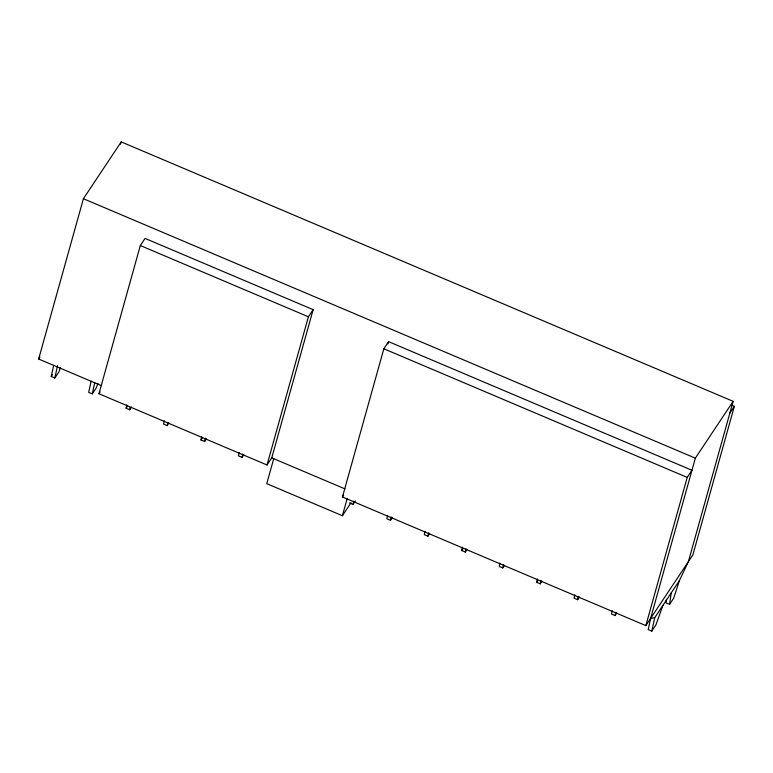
<?xml version="1.0" encoding="UTF-8"?>
<svg xmlns="http://www.w3.org/2000/svg" width="773" height="773" viewBox="0 0 773 773"><rect width="100%" height="100%" fill="white"/><g stroke="black" fill="none" stroke-linecap="round" stroke-linejoin="round"><path stroke-width="1.16" d="M666.461 599.413L665.968 602.872L669.573 604.399L673.66 598.254L679.428 580.552L688.385 561.633L733.142 401.332L121.206 141.884L83.407 198.719L38.65 359.02L101.505 385.669M669.573 604.399L671.244 592.862M60.487 367.504L58.922 371.861L54.835 378.007L51.231 376.48L53.675 365.271M54.835 378.007L57.531 365.677M91.117 381.147L88.673 392.355L92.277 393.882L96.364 387.737L97.929 383.379M92.277 393.882L94.721 382.674M131.468 407.129L129.719 409.758L126.105 408.231L126.84 404.868M129.719 409.758L130.212 407.516M164.282 420.744L163.547 424.106L167.161 425.633L168.91 423.005M167.161 425.633L167.896 422.271M206.352 438.871L204.603 441.509L200.99 439.982L201.724 436.619M204.603 441.509L205.338 438.146M239.166 452.485L238.432 455.857L242.036 457.384L243.795 454.746M242.036 457.384L242.77 454.022M349.406 502.904L353.019 504.44L353.754 501.078M387.582 515.417L386.848 518.78L390.462 520.316L392.211 517.678M390.462 520.316L391.196 516.944M425.024 531.293L424.29 534.655L427.904 536.182L429.653 533.554M427.904 536.182L428.638 532.819M467.095 549.429L465.336 552.057L461.732 550.531L462.467 547.168M465.336 552.057L466.071 548.695M499.909 563.044L499.174 566.406L502.779 567.933L504.537 565.305M502.779 567.933L503.513 564.57M541.97 581.17L540.221 583.808L536.617 582.282L537.341 578.919M540.221 583.808L540.955 580.446M574.783 594.785L574.049 598.157L577.663 599.684L579.412 597.046M577.663 599.684L578.397 596.321M612.226 610.66L611.491 614.023L615.105 615.559L616.854 612.921M615.105 615.559L615.839 612.197M650.644 618.381L648.199 629.589L651.803 631.116L655.89 624.971L662.925 605.356M651.803 631.116L654.741 617.666L679.428 580.552M120.559 144.203L121.206 141.884M98.954 393.737L140.328 245.534L145.073 238.403L313.142 309.654L271.767 457.858L267.023 464.988L98.954 393.737L100.142 391.95M267.023 464.988L308.398 316.795L313.142 309.654M273.729 458.689L266.762 483.656L342.391 515.726L351.01 502.759M342.458 496.981L383.843 348.778L388.587 341.647L691.961 470.274L687.216 477.405L645.832 625.608L342.458 496.981L343.647 495.193M387.94 343.956L388.587 341.647M342.391 515.726L347.135 498.701M733.142 401.332L695.342 458.167L650.586 618.468L654.741 617.666M732.128 405.381L734.35 406.318L692.869 554.898L645.832 625.608M38.65 359.02L39.974 357.02M51.231 376.48L52.4 374.721M126.105 408.231L127.274 406.472M200.99 439.982L202.159 438.223M353.019 504.44L355.358 500.923M461.732 550.531L462.901 548.772M536.617 582.282L537.776 580.523M729.867 413.053L734.35 406.318M83.407 198.719L695.342 458.167M140.328 245.534L308.398 316.795M383.843 348.778L687.216 477.405M271.767 457.858L345.019 488.913"/></g></svg>
